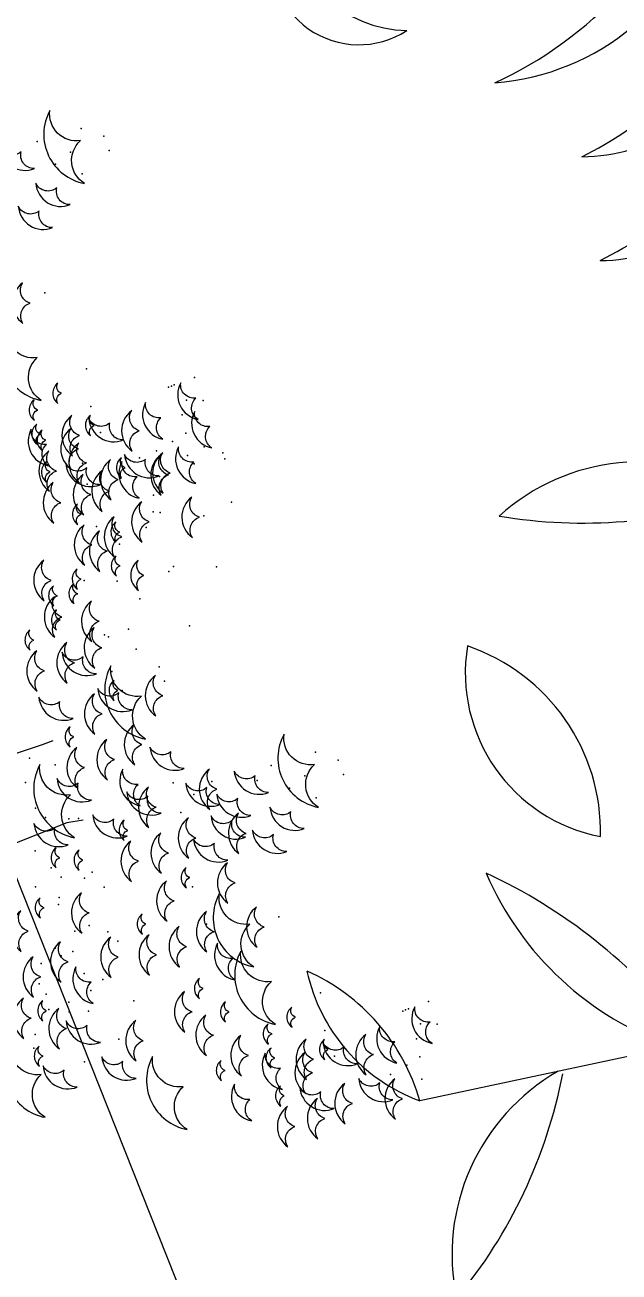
# Model space of a CAD drawing. Header units: millimetres. Extents: x 209.8 to 281.8, y 45 to 110.
# Drawn here: x 251.374 to 251.662, y 90.513 to 91.118 of the extents above; entities that cross this region are included whole.
import ezdxf

# ---------------------------------------------------------------- set-up
doc = ezdxf.new("R2010")
doc.units = ezdxf.units.MM
doc.header["$LTSCALE"] = 0.65
doc.linetypes.add('DASHED', pattern=[0.75, 0.5, -0.25])
for name, color, linetype in [('ARBOLES', 95, 'Continuous'), ('cajones', 235, 'Continuous'), ('murodelgado', 1, 'Continuous'), ('murosgrueso', 5, 'Continuous'), ('plazaacceso', 251, 'Continuous'), ('vidrios', 4, 'Continuous')]:
    doc.layers.add(name, color=color, linetype=linetype)

# ---------------------------------------------------------------- blocks, each defined once
blk = doc.blocks.new('arb-pl54')
blk.add_line((-0.00443, 0.00718), (-0.48053, -0.09424))
for centre, radius, start, end in [((-0.3377, 0.18272), 0.13654, 59.75003, 132.04971), ((-0.37498, 0.60401), 0.32446, 260.38785, 289.06321), ((-0.34312, 0.18262), 0.10792, 170.70899, 259.10644), ((-0.49072, 0.07962), 0.12724, 358.65709, 71.15834), ((-0.58629, -0.26707), 0.35297, 38.19701, 65.08663), ((-0.24979, 0.13414), 0.20457, 203.35211, 250.99654), ((-0.607, -0.13056), 0.13159, 16.02384, 66.01087), ((-0.44069, 0.0141), 0.11543, 192.22333, 249.81138), ((-0.32309, -0.19368), 0.13654, 119.75003, 192.04971), ((-0.70657, -0.01531), 0.32446, 320.38785, 349.06321)]:
    blk.add_arc(centre, radius, start, end)
blk = doc.blocks.new('arb-pl61')
for p, q in [((0.35377, 0.1667), (0.35389, 0.17408)), ((0.40879, 0.17408), (0.40672, 0.16368)), ((0.35238, 0.12706), (0.35377, 0.1667)), ((0.40672, 0.16368), (0.40756, 0.12054))]:
    blk.add_line(p, q)
for points in [[(0.19925, 0.34046, -0.500189), (0.1866, 0.33466, 0.508573), (0.21267, 0.33681, -0.500189)], [(0.17882, 0.33847, -0.500189), (0.16617, 0.33268, 0.508573), (0.19225, 0.33483, -0.500189)], [(0.61003, 0.33847, -0.500189), (0.59738, 0.33268, 0.508573), (0.62346, 0.33483, -0.500189)], [(-0.00339, 0.32697, -0.500189), (-0.02869, 0.31537, 0.508573), (0.02346, 0.31968, -0.500189)], [(0.42782, 0.32697, -0.500189), (0.40252, 0.31537, 0.508573), (0.45467, 0.31968, -0.500189)], [(0.21711, 0.32261, -0.500189), (0.20446, 0.31681, 0.508573), (0.23053, 0.31897, -0.500189)], [(0.18279, 0.31269, -0.500189), (0.17014, 0.3069, 0.508573), (0.19621, 0.30905, -0.500189)], [(0.25177, 0.31346, -0.500189), (0.23786, 0.31346, 0.508573), (0.26246, 0.30456, -0.500189)], [(0.614, 0.31269, -0.500189), (0.60135, 0.3069, 0.508573), (0.62742, 0.30905, -0.500189)], [(0.01978, 0.30199, -0.500189), (0.01227, 0.29028, 0.508573), (0.03305, 0.30619, -0.500189)], [(0.21838, 0.30584, -0.500189), (0.20446, 0.30583, 0.508573), (0.22907, 0.29693, -0.500189)], [(0.21911, 0.30428, -0.500189), (0.20519, 0.30428, 0.508573), (0.2298, 0.29538, -0.500189)], [(0.45099, 0.30199, -0.500189), (0.44348, 0.29028, 0.508573), (0.46426, 0.30619, -0.500189)], [(0.65032, 0.30428, -0.500189), (0.6364, 0.30428, 0.508573), (0.66101, 0.29538, -0.500189)], [(-0.01017, 0.28855, -0.500189), (-0.01768, 0.27684, 0.508573), (0.00309, 0.29275, -0.500189)], [(0.18571, 0.29665, -0.500189), (0.1718, 0.29665, 0.508573), (0.19641, 0.28775, -0.500189)], [(0.20433, 0.29406, -0.500189), (0.19683, 0.28235, 0.508573), (0.2176, 0.29825, -0.500189)], [(0.42104, 0.28855, -0.500189), (0.41353, 0.27684, 0.508573), (0.4343, 0.29275, -0.500189)], [(0.61692, 0.29665, -0.500189), (0.60301, 0.29665, 0.508573), (0.62762, 0.28775, -0.500189)], [(0.63554, 0.29406, -0.500189), (0.62804, 0.28235, 0.508573), (0.64881, 0.29825, -0.500189)], [(0.0297, 0.28613, -0.500189), (0.02219, 0.27441, 0.508573), (0.04297, 0.29032, -0.500189)], [(0.17438, 0.28062, -0.500189), (0.16687, 0.26891, 0.508573), (0.18765, 0.28482, -0.500189)], [(0.21314, 0.28493, -0.500189), (0.20049, 0.27913, 0.508573), (0.22657, 0.28129, -0.500189)], [(0.46091, 0.28613, -0.500189), (0.4534, 0.27441, 0.508573), (0.47418, 0.29032, -0.500189)], [(0.60559, 0.28062, -0.500189), (0.59808, 0.26891, 0.508573), (0.61886, 0.28482, -0.500189)], [(0.20497, 0.2797, -0.500189), (0.19801, 0.27969, 0.508573), (0.21031, 0.27524, -0.500189)], [(0.24318, 0.282, -0.500189), (0.22927, 0.282, 0.508573), (0.25388, 0.2731, -0.500189)], [(0.43096, 0.27269, -0.500189), (0.42345, 0.26098, 0.508573), (0.44423, 0.27688, -0.500189)], [(0.1723, 0.27051, -0.500189), (0.16535, 0.27051, 0.508573), (0.17765, 0.26606, -0.500189)], [(0.21052, 0.27282, -0.500189), (0.19661, 0.27281, 0.508573), (0.22121, 0.26391, -0.500189)], [(0.27439, 0.26663, -0.500189), (0.26396, 0.26662, 0.508573), (0.28241, 0.25995, -0.500189)], [(0.44289, 0.26434, -0.500189), (0.43538, 0.25263, 0.508573), (0.45615, 0.26853, -0.500189)], [(0.45392, 0.26985, -0.500189), (0.44, 0.26984, 0.508573), (0.46461, 0.26094, -0.500189)], [(0.60351, 0.27051, -0.500189), (0.59656, 0.27051, 0.508573), (0.60886, 0.26606, -0.500189)], [(0.64173, 0.27282, -0.500189), (0.62782, 0.27281, 0.508573), (0.65242, 0.26391, -0.500189)], [(0.08358, 0.25952, -0.500189), (0.06966, 0.25951, 0.508573), (0.09427, 0.25061, -0.500189)], [(0.17497, 0.25942, -0.500189), (0.16105, 0.25942, 0.508573), (0.18566, 0.25052, -0.500189)], [(0.19623, 0.25641, -0.500189), (0.18872, 0.24469, 0.508573), (0.2095, 0.2606, -0.500189)], [(0.21551, 0.26484, -0.500189), (0.2016, 0.26483, 0.508573), (0.22621, 0.25593, -0.500189)], [(0.24605, 0.26198, -0.500189), (0.23213, 0.26197, 0.508573), (0.25674, 0.25307, -0.500189)], [(0.24266, 0.26178, -0.500189), (0.2357, 0.26178, 0.508573), (0.248, 0.25733, -0.500189)], [(0.42052, 0.26222, -0.500189), (0.40661, 0.26222, 0.508573), (0.43121, 0.25332, -0.500189)], [(0.41725, 0.25638, -0.500189), (0.40975, 0.24467, 0.508573), (0.43052, 0.26057, -0.500189)], [(0.51479, 0.25952, -0.500189), (0.50087, 0.25951, 0.508573), (0.52548, 0.25061, -0.500189)], [(0.60618, 0.25942, -0.500189), (0.59226, 0.25942, 0.508573), (0.61687, 0.25052, -0.500189)], [(0.62744, 0.25641, -0.500189), (0.61993, 0.24469, 0.508573), (0.64071, 0.2606, -0.500189)], [(0.11822, 0.25146, -0.500189), (0.09292, 0.23986, 0.508573), (0.14508, 0.24417, -0.500189)], [(0.14534, 0.25807, -0.500189), (0.13838, 0.25807, 0.508573), (0.15068, 0.25362, -0.500189)], [(0.18285, 0.25566, -0.500189), (0.16894, 0.25565, 0.508573), (0.19354, 0.24675, -0.500189)], [(0.19321, 0.25739, -0.500189), (0.1793, 0.25738, 0.508573), (0.2039, 0.24848, -0.500189)], [(0.21338, 0.2528, -0.500189), (0.19947, 0.25279, 0.508573), (0.22407, 0.24389, -0.500189)], [(0.26326, 0.25429, -0.500189), (0.2563, 0.25429, 0.508573), (0.2686, 0.24984, -0.500189)], [(0.35161, 0.25074, -0.500189), (0.3377, 0.25074, 0.508573), (0.3623, 0.24184, -0.500189)], [(0.45281, 0.24848, -0.500189), (0.4453, 0.23676, 0.508573), (0.46608, 0.25267, -0.500189)], [(0.4814, 0.25189, -0.500189), (0.46748, 0.25189, 0.508573), (0.49209, 0.24299, -0.500189)], [(0.50974, 0.25146, -0.500189), (0.48445, 0.23986, 0.508573), (0.5366, 0.24417, -0.500189)], [(0.54943, 0.25146, -0.500189), (0.52413, 0.23986, 0.508573), (0.57629, 0.24417, -0.500189)], [(0.57655, 0.25807, -0.500189), (0.56959, 0.25807, 0.508573), (0.58189, 0.25362, -0.500189)], [(0.61406, 0.25566, -0.500189), (0.60015, 0.25565, 0.508573), (0.62475, 0.24675, -0.500189)], [(0.64459, 0.2528, -0.500189), (0.63068, 0.25279, 0.508573), (0.65529, 0.24389, -0.500189)], [(0.22309, 0.24251, -0.500189), (0.21614, 0.24251, 0.508573), (0.22844, 0.23806, -0.500189)], [(0.2513, 0.24978, -0.500189), (0.23738, 0.24978, 0.508573), (0.26199, 0.24088, -0.500189)], [(0.3873, 0.24294, -0.500189), (0.37979, 0.23123, 0.508573), (0.40057, 0.24714, -0.500189)], [(0.15011, 0.23996, -0.500189), (0.14315, 0.23995, 0.508573), (0.15545, 0.2355, -0.500189)], [(0.16537, 0.23614, -0.500189), (0.15842, 0.23614, 0.508573), (0.17072, 0.23169, -0.500189)], [(0.17286, 0.23734, -0.500189), (0.16022, 0.23154, 0.508573), (0.18629, 0.23369, -0.500189)], [(0.17026, 0.23792, -0.500189), (0.1633, 0.23792, 0.508573), (0.17561, 0.23347, -0.500189)], [(0.1913, 0.23736, -0.500189), (0.17739, 0.23736, 0.508573), (0.202, 0.22846, -0.500189)], [(0.24414, 0.24196, -0.500189), (0.23022, 0.24195, 0.508573), (0.25483, 0.23305, -0.500189)], [(0.34702, 0.23758, -0.500189), (0.32172, 0.22598, 0.508573), (0.37387, 0.23029, -0.500189)], [(0.44533, 0.23838, -0.500189), (0.43141, 0.23838, 0.508573), (0.45602, 0.22948, -0.500189)], [(0.58132, 0.23996, -0.500189), (0.57436, 0.23995, 0.508573), (0.58666, 0.2355, -0.500189)], [(0.59658, 0.23614, -0.500189), (0.58963, 0.23614, 0.508573), (0.60193, 0.23169, -0.500189)], [(0.60407, 0.23734, -0.500189), (0.59143, 0.23154, 0.508573), (0.6175, 0.23369, -0.500189)], [(0.19043, 0.23333, -0.500189), (0.18347, 0.23333, 0.508573), (0.19578, 0.22888, -0.500189)], [(0.21148, 0.23277, -0.500189), (0.19756, 0.23277, 0.508573), (0.22217, 0.22387, -0.500189)], [(0.26236, 0.22764, -0.500189), (0.2554, 0.22764, 0.508573), (0.2677, 0.22319, -0.500189)], [(0.29199, 0.22899, -0.500189), (0.27807, 0.22899, 0.508573), (0.30268, 0.22009, -0.500189)], [(0.33986, 0.22465, -0.500189), (0.33235, 0.21294, 0.508573), (0.35313, 0.22884, -0.500189)], [(0.37642, 0.22691, -0.500189), (0.3625, 0.2269, 0.508573), (0.38711, 0.218, -0.500189)], [(0.5062, 0.22805, -0.500189), (0.49229, 0.22805, 0.508573), (0.51689, 0.21915, -0.500189)], [(0.52668, 0.23337, -0.500189), (0.51403, 0.22757, 0.508573), (0.54011, 0.22973, -0.500189)], [(0.62164, 0.23333, -0.500189), (0.61468, 0.23333, 0.508573), (0.62699, 0.22888, -0.500189)], [(0.64269, 0.23277, -0.500189), (0.62877, 0.23277, 0.508573), (0.65338, 0.22387, -0.500189)], [(0.27043, 0.22231, -0.500189), (0.26348, 0.2223, 0.508573), (0.27578, 0.21786, -0.500189)], [(0.30865, 0.22461, -0.500189), (0.29474, 0.22461, 0.508573), (0.31934, 0.21571, -0.500189)], [(0.3382, 0.2246, -0.500189), (0.33124, 0.2246, 0.508573), (0.34354, 0.22015, -0.500189)], [(0.40915, 0.21873, -0.500189), (0.40164, 0.20701, 0.508573), (0.42242, 0.22292, -0.500189)], [(0.41766, 0.22122, -0.500189), (0.40375, 0.22122, 0.508573), (0.42835, 0.21232, -0.500189)], [(0.44819, 0.21836, -0.500189), (0.43428, 0.21836, 0.508573), (0.45888, 0.20946, -0.500189)], [(0.46798, 0.22575, -0.500189), (0.46103, 0.22575, 0.508573), (0.47333, 0.2213, -0.500189)], [(0.55824, 0.21901, -0.500189), (0.55129, 0.219, 0.508573), (0.56359, 0.21456, -0.500189)], [(0.58903, 0.22076, -0.500189), (0.57512, 0.22076, 0.508573), (0.59972, 0.21186, -0.500189)], [(0.30991, 0.21121, -0.500189), (0.3024, 0.1995, 0.508573), (0.32318, 0.21541, -0.500189)], [(0.39968, 0.21552, -0.500189), (0.38703, 0.20972, 0.508573), (0.4131, 0.21188, -0.500189)], [(0.47853, 0.21089, -0.500189), (0.46462, 0.21089, 0.508573), (0.48923, 0.20199, -0.500189)], [(0.61598, 0.21155, -0.500189), (0.60333, 0.20576, 0.508573), (0.62941, 0.20791, -0.500189)], [(0.2564, 0.20931, -0.500189), (0.24249, 0.20931, 0.508573), (0.2671, 0.20041, -0.500189)], [(0.26713, 0.20953, -0.500189), (0.26017, 0.20952, 0.508573), (0.27247, 0.20507, -0.500189)], [(0.28098, 0.20745, -0.500189), (0.26707, 0.20744, 0.508573), (0.29167, 0.19855, -0.500189)], [(0.28239, 0.20571, -0.500189), (0.27544, 0.20571, 0.508573), (0.28774, 0.20126, -0.500189)], [(0.31151, 0.20459, -0.500189), (0.2976, 0.20458, 0.508573), (0.32221, 0.19569, -0.500189)], [(0.34875, 0.20974, -0.500189), (0.33483, 0.20974, 0.508573), (0.35944, 0.20084, -0.500189)], [(0.37928, 0.20688, -0.500189), (0.36536, 0.20688, 0.508573), (0.38997, 0.19798, -0.500189)], [(0.50906, 0.20803, -0.500189), (0.49515, 0.20803, 0.508573), (0.51976, 0.19913, -0.500189)], [(0.53821, 0.20852, -0.500189), (0.53125, 0.20852, 0.508573), (0.54355, 0.20407, -0.500189)], [(0.56879, 0.20415, -0.500189), (0.55488, 0.20414, 0.508573), (0.57949, 0.19525, -0.500189)], [(0.59279, 0.2032, -0.500189), (0.58584, 0.2032, 0.508573), (0.59814, 0.19875, -0.500189)], [(0.41527, 0.19292, -0.500189), (0.40776, 0.18121, 0.508573), (0.42854, 0.19711, -0.500189)], [(0.42524, 0.1989, -0.500189), (0.41828, 0.19889, 0.508573), (0.43058, 0.19444, -0.500189)], [(0.44628, 0.19834, -0.500189), (0.43237, 0.19833, 0.508573), (0.45697, 0.18944, -0.500189)], [(0.54971, 0.19652, -0.500189), (0.5358, 0.19652, 0.508573), (0.5604, 0.18762, -0.500189)], [(0.33176, 0.187, -0.500189), (0.32425, 0.17529, 0.508573), (0.34502, 0.19119, -0.500189)], [(0.35633, 0.18742, -0.500189), (0.34937, 0.18742, 0.508573), (0.36167, 0.18297, -0.500189)], [(0.37737, 0.18686, -0.500189), (0.36346, 0.18686, 0.508573), (0.38806, 0.17796, -0.500189)], [(0.48611, 0.18857, -0.500189), (0.47915, 0.18856, 0.508573), (0.49146, 0.18411, -0.500189)], [(0.50716, 0.18801, -0.500189), (0.49324, 0.188, 0.508573), (0.51785, 0.17911, -0.500189)], [(0.28856, 0.18512, -0.500189), (0.2816, 0.18512, 0.508573), (0.29391, 0.18067, -0.500189)], [(0.30961, 0.18457, -0.500189), (0.29569, 0.18456, 0.508573), (0.3203, 0.17566, -0.500189)], [(0.38532, 0.17948, -0.500189), (0.37781, 0.16777, 0.508573), (0.39858, 0.18368, -0.500189)], [(0.39067, 0.17214, -0.500189), (0.36538, 0.16054, 0.508573), (0.41753, 0.16485, -0.500189)], [(0.59309, 0.17412, -0.500189), (0.56779, 0.16252, 0.508573), (0.61995, 0.16683, -0.500189)], [(0.43302, 0.16481, -0.500189), (0.42606, 0.16481, 0.508573), (0.43836, 0.16036, -0.500189)], [(0.49986, 0.16425, -0.500189), (0.48594, 0.16425, 0.508573), (0.51055, 0.15535, -0.500189)], [(0.40717, 0.15527, -0.500189), (0.39966, 0.14356, 0.508573), (0.42043, 0.15946, -0.500189)], [(0.46646, 0.15663, -0.500189), (0.45255, 0.15662, 0.508573), (0.47716, 0.14772, -0.500189)], [(0.55615, 0.16044, -0.500189), (0.54224, 0.16043, 0.508573), (0.56684, 0.15153, -0.500189)], [(0.42634, 0.15146, -0.500189), (0.41938, 0.15146, 0.508573), (0.43168, 0.14701, -0.500189)], [(0.5641, 0.14334, -0.500189), (0.5566, 0.13163, 0.508573), (0.57737, 0.14754, -0.500189)], [(0.50882, 0.14215, -0.500189), (0.49617, 0.13635, 0.508573), (0.52225, 0.1385, -0.500189)], [(0.45305, 0.13048, -0.500189), (0.4461, 0.13048, 0.508573), (0.4584, 0.12603, -0.500189)], [(0.49127, 0.13279, -0.500189), (0.47736, 0.13278, 0.508573), (0.50196, 0.12388, -0.500189)], [(0.53415, 0.12991, -0.500189), (0.52664, 0.11819, 0.508573), (0.54742, 0.1341, -0.500189)], [(0.4636, 0.11563, -0.500189), (0.44969, 0.11562, 0.508573), (0.47429, 0.10672, -0.500189)], [(0.53134, 0.11658, -0.500189), (0.51743, 0.11658, 0.508573), (0.54203, 0.10768, -0.500189)], [(0.49413, 0.11277, -0.500189), (0.48022, 0.11276, 0.508573), (0.50483, 0.10386, -0.500189)], [(0.51602, 0.10856, -0.500189), (0.50907, 0.10855, 0.508573), (0.52137, 0.1041, -0.500189)], [(0.556, 0.10569, -0.500189), (0.54849, 0.09398, 0.508573), (0.56927, 0.10989, -0.500189)], [(0.51703, 0.09751, -0.500189), (0.50312, 0.09751, 0.508573), (0.52772, 0.08861, -0.500189)], [(0.5534, 0.09083, -0.500189), (0.5281, 0.07923, 0.508573), (0.58026, 0.08354, -0.500189)], [(0.54274, 0.09616, -0.500189), (0.53578, 0.09616, 0.508573), (0.54808, 0.09171, -0.500189)]]:
    blk.add_lwpolyline(points, format="xyb", close=True)
for p in [(-0.00071, 0.3422), (0.00922, 0.3422), (0.16599, 0.3422), (0.16599, 0.3422), (0.18186, 0.3422), (0.21817, 0.3422), (0.22214, 0.3422), (0.4305, 0.3422), (0.44043, 0.3422), (0.5972, 0.3422), (0.5972, 0.3422), (0.61307, 0.3422), (0.1779, 0.33228), (0.21023, 0.33228), (0.24992, 0.33625), (0.60911, 0.33228), (-0.01063, 0.3303), (0.16599, 0.32831), (0.16599, 0.32633), (0.16599, 0.32435), (0.18583, 0.32633), (0.19774, 0.32435), (0.42058, 0.3303), (0.5972, 0.32831), (0.5972, 0.32633), (0.5972, 0.32435), (0.61704, 0.32633), (0.62895, 0.32435), (0.00128, 0.3184), (0.01715, 0.32038), (0.21163, 0.32038), (0.21817, 0.32237), (0.2519, 0.31642), (0.43249, 0.3184), (0.44836, 0.32038), (0.64284, 0.32038), (0.19972, 0.31443), (0.28564, 0.31245), (0.63093, 0.31443), (-0.01261, 0.30055), (0.00525, 0.3065), (0.20171, 0.30253), (0.4186, 0.30055), (0.43646, 0.3065), (0.63292, 0.30253), (0.20229, 0.29064), (0.21817, 0.29857), (0.22809, 0.29064), (0.24, 0.29064), (0.23801, 0.28667), (0.27572, 0.28667), (0.2777, 0.2827), (0.31541, 0.2827), (0.42455, 0.28865), (0.13622, 0.27874), (0.21023, 0.27477), (0.24595, 0.27874), (0.56743, 0.27874), (0.08066, 0.2708), (0.16004, 0.27279), (0.1779, 0.27279), (0.51187, 0.2708), (0.59125, 0.27279), (0.60911, 0.27279), (0.24992, 0.25891), (0.28762, 0.25891), (0.41463, 0.26089), (0.19237, 0.25494), (0.20626, 0.25296), (0.33327, 0.25494), (0.34319, 0.25494), (0.23404, 0.24899), (0.27175, 0.24899), (0.3035, 0.24502), (0.31739, 0.24502), (0.4186, 0.24701), (0.40669, 0.23709), (0.42654, 0.23511), (0.26381, 0.22916), (0.30151, 0.22916), (0.3035, 0.23114), (0.33922, 0.22718), (0.32533, 0.22519), (0.47416, 0.22519), (0.49996, 0.22519), (0.36899, 0.16967), (0.40669, 0.17165), (0.45432, 0.17165), (0.40471, 0.1657), (0.44241, 0.16768), (0.4444, 0.16173), (0.4821, 0.16372), (0.49004, 0.16768), (0.52973, 0.16372), (0.35906, 0.15578), (0.47416, 0.1538), (0.37296, 0.14785), (0.39082, 0.14785), (0.39875, 0.15182), (0.43844, 0.14785), (0.50988, 0.14983), (0.54957, 0.14587), (0.41661, 0.13794), (0.4305, 0.14389), (0.45035, 0.1419), (0.45432, 0.13992), (0.47416, 0.14389), (0.48607, 0.13794), (0.50194, 0.13992), (0.51385, 0.13992), (0.43844, 0.13), (0.48607, 0.13), (0.52576, 0.13397), (0.48012, 0.12802), (0.51584, 0.12405), (0.52179, 0.12207), (0.48607, 0.11612), (0.55553, 0.12009), (0.49798, 0.11017), (0.50591, 0.11216), (0.51584, 0.11017), (0.52774, 0.09629), (0.53568, 0.09232)]:
    blk.add_point(p)
blk = doc.blocks.new('arb-pl52')
for centre, radius, start, end in [((-0.23785, -0.16955), 0.26795, 294.96343, 338.62881), ((-0.1376, -0.25314), 0.15984, 274.60629, 344.75109), ((-0.17987, -0.29859), 0.08004, 185.18449, 268.65396), ((-0.21267, -0.33072), 0.05701, 167.05775, 302.85325), ((-0.18473, -0.22802), 0.25976, 296.62064, 325.92372), ((-0.06909, -0.34483), 0.1154, 270.37567, 333.71003), ((-0.17288, -0.29519), 0.25976, 296.62064, 325.92372), ((-0.05724, -0.41201), 0.1154, 270.37567, 333.71003)]:
    blk.add_arc(centre, radius, start, end)

msp = doc.modelspace()

# ---------------------------------------------------------------- hatches: boundary and pattern name
at = {"layer": 'plazaacceso'}
h = msp.add_hatch(dxfattribs=at)
h.set_pattern_fill('AR-HBONE,_O', color=256, scale=0.003)
h.set_pattern_definition([(45, (0, 0), (4e-17, 0.4310523), [0.9144, -0.3048]), (135, (0.21553, 0.21553), (4e-17, 0.4310523), [0.9144, -0.3048])])
h.paths.add_polyline_path([(253.3557, 90.90934), (252.69329, 92.51801, 0.016413), (251.90502, 93.46156), (251.90502, 91.80926, -0.00637), (252.21189, 91.42556, -0.102766), (253.15502, 86.8853), (255.01269, 86.8853), (254.30759, 88.59765)])
h.paths.add_polyline_path([(251.90502, 93.46156, 0.010968), (251.34443, 94.06244), (249.72588, 94.06244, -0.040708), (251.90502, 91.80926)])
h.paths.add_polyline_path([(248.93216, 96.1481), (248.93216, 94.72281, -0.013389), (249.72588, 94.06244), (251.34443, 94.06244, 0.042635)])
h.paths.add_polyline_path([(252.11107, 89.09517), (253.2716, 89.32112), (253.34423, 88.94808), (252.1837, 88.72213)], flags=25)

# ---------------------------------------------------------------- linework, layer by layer
at = {"layer": 'cajones'}
msp.add_arc((241.75502, 86.8853), 11.4, 319.257537, 23.469947, dxfattribs=at)
at = {"layer": 'murodelgado'}
for radius, start, end in [(10, 323.639108, 76.146582), (9.85, 323.686416, 76.829086)]:
    msp.add_arc((241.75502, 86.8853), radius, start, end, dxfattribs=at)
at = {"layer": 'murosgrueso', "linetype": 'DASHED', "ltscale": 1.5}
msp.add_arc((241.75502, 86.8853), 10.35, 323.639108, 69.678728, dxfattribs=at)
at = {"layer": 'vidrios'}
for radius in [9.955, 9.895]:
    msp.add_arc((241.75502, 86.8853), radius, 323.66281, 45, dxfattribs=at)

# ---------------------------------------------------------------- block references
at = {"layer": 'ARBOLES', "xscale": 0.75, "yscale": 0.75, "zscale": 0.75}
for name, p in [('arb-pl52', (251.69569, 91.39943)), ('arb-pl54', (251.92612, 90.66683))]:
    msp.add_blockref(name, p, dxfattribs=at)
at = {"layer": 'ARBOLES', "xscale": 0.75, "yscale": 0.75, "zscale": 0.75, "rotation": 290.5731994099432}
msp.add_blockref('arb-pl61', (251.17231, 90.97352), dxfattribs=at)

doc.saveas('drawing.dxf')
